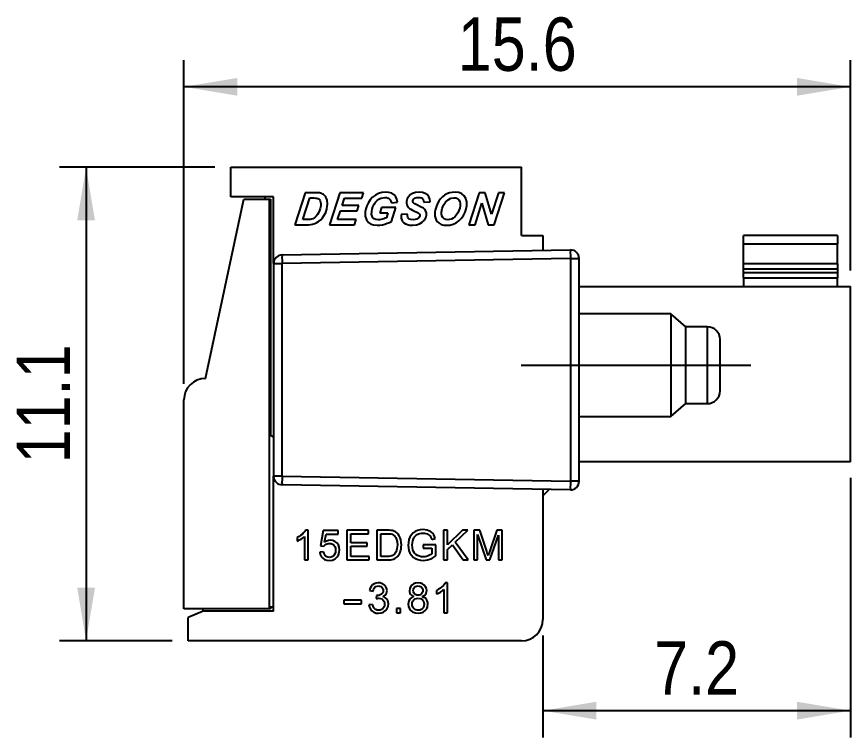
# Model space of a CAD drawing. Header units: millimetres. Extents: x 6 to 292, y 5 to 204.
# Drawn here: x 148.51 to 187.54, y 93.92 to 127.68 of the extents above; entities that cross this region are included whole.
import ezdxf
from ezdxf.enums import TextEntityAlignment as Align
from ezdxf.lldxf.tags import DXFTag

# ---------------------------------------------------------------- set-up
doc = ezdxf.new("R2010")
doc.units = ezdxf.units.MM
doc.layers.add('200066062', color=7, linetype='Continuous')
doc.layers.add('尺寸层', color=7, linetype='Continuous')
doc.styles.add('SEACAD_Arial_Narrow', font='ARIALN.TTF')
tags = doc.linetypes.add('CENTER2', pattern=[28.575, 19.05, -3.175, 3.175, -3.175]).pattern_tags.tags
tags[10:11] = [DXFTag(74, 4), DXFTag(75, 0), DXFTag(340, '0'), DXFTag(46, 0.0), DXFTag(50, 0.0), DXFTag(44, 0.0), DXFTag(45, 0.0)]
tags[8:9] = [DXFTag(74, 4), DXFTag(75, 0), DXFTag(340, '0'), DXFTag(46, 0.0), DXFTag(50, 0.0), DXFTag(44, 0.0), DXFTag(45, 0.0)]
tags[6:7] = [DXFTag(74, 4), DXFTag(75, 0), DXFTag(340, '0'), DXFTag(46, 0.0), DXFTag(50, 0.0), DXFTag(44, 0.0), DXFTag(45, 0.0)]
tags[4:5] = [DXFTag(74, 4), DXFTag(75, 0), DXFTag(340, '0'), DXFTag(46, 0.0), DXFTag(50, 0.0), DXFTag(44, 0.0), DXFTag(45, 0.0)]
doc.dimstyles.new('DEGSON', dxfattribs={"dimtxt": 2.5, "dimasz": 2.5, "dimexe": 1.25, "dimexo": 0.75, "dimgap": 0.75, "dimtad": 1, "dimlfac": 0.5, "dimdsep": 46, "dimtxsty": 'SEACAD_Arial_Narrow', "dimblk1": '_SE_FILLED', "dimblk2": '_SE_FILLED', "dimsah": 1, "dimcen": 1.25, "dimadec": 1, "dimazin": 0, "dimtfac": 0.7, "dimtdec": 3, "dimtmove": 0, "dimatfit": 3, "dimfxl": 1, "dimtolj": 1, "dimarcsym": 0})

# ---------------------------------------------------------------- blocks, each defined once
blk = doc.blocks.new('SEANNOT_GROUP6')
at = {"layer": '尺寸层', "color": 7, "linetype": 'CENTER2'}
blk.add_line((172.129, 111.352), (182.886, 111.352), dxfattribs=at)
blk = doc.blocks.new('SE6')
at = {"layer": '200066062', "color": 7, "linetype": 'Continuous'}
for p, q in [((158.545, 120.632), (172.145, 120.632)), ((158.545, 119.232), (158.545, 120.632)), ((172.145, 117.432), (172.145, 120.632)), ((165.609, 119.443), (165.453, 119.399)), ((165.776, 119.458), (165.609, 119.443)), ((165.936, 119.445), (165.776, 119.458)), ((166.071, 119.404), (165.936, 119.445)), ((167.189, 119.444), (167.052, 119.403)), ((167.351, 119.458), (167.189, 119.444)), ((167.512, 119.444), (167.351, 119.458)), ((167.643, 119.403), (167.512, 119.444)), ((168.903, 119.449), (168.776, 119.42)), ((169.038, 119.458), (168.903, 119.449)), ((169.209, 119.439), (169.038, 119.458)), ((169.352, 119.381), (169.209, 119.439)), ((157.359, 110.732), (159.145, 119.132)), ((160.545, 119.232), (158.545, 119.232)), ((159.145, 119.132), (160.345, 119.132)), ((160.145, 119.132), (160.145, 119.232)), ((160.345, 99.932), (160.345, 119.132)), ((160.345, 119.132), (160.398, 119.132)), ((160.398, 119.132), (160.398, 108.067)), ((160.545, 116.119), (160.545, 119.232)), ((162.013, 119.432), (161.532, 117.932)), ((161.918, 118.174), (162.242, 119.185)), ((162.417, 119.432), (162.013, 119.432)), ((162.242, 119.185), (162.421, 119.185)), ((162.516, 119.432), (162.417, 119.432)), ((162.421, 119.185), (162.502, 119.183)), ((162.502, 119.183), (162.564, 119.177)), ((162.588, 119.43), (162.516, 119.432)), ((162.564, 119.177), (162.608, 119.166)), ((162.633, 119.427), (162.588, 119.43)), ((162.608, 119.166), (162.653, 119.143)), ((162.692, 119.419), (162.633, 119.427)), ((162.653, 119.143), (162.691, 119.107)), ((162.691, 119.107), (162.723, 119.059)), ((162.746, 119.406), (162.692, 119.419)), ((162.723, 119.059), (162.745, 118.997)), ((162.795, 119.389), (162.746, 119.406)), ((162.84, 119.368), (162.795, 119.389)), ((162.881, 119.341), (162.84, 119.368)), ((162.919, 119.309), (162.881, 119.341)), ((162.953, 119.272), (162.919, 119.309)), ((162.983, 119.231), (162.953, 119.272)), ((163.008, 119.185), (162.983, 119.231)), ((163.029, 119.134), (163.008, 119.185)), ((163.046, 119.078), (163.029, 119.134)), ((163.057, 119.018), (163.046, 119.078)), ((163.637, 119.432), (163.157, 117.932)), ((164.749, 119.432), (163.637, 119.432)), ((163.756, 118.841), (163.866, 119.182)), ((163.866, 119.182), (164.669, 119.182)), ((164.669, 119.182), (164.749, 119.432)), ((165.067, 119.099), (164.97, 118.95)), ((165.179, 119.224), (165.067, 119.099)), ((165.309, 119.325), (165.179, 119.224)), ((165.453, 119.399), (165.309, 119.325)), ((165.31, 118.989), (165.384, 119.069)), ((165.384, 119.069), (165.468, 119.131)), ((165.468, 119.131), (165.559, 119.174)), ((165.559, 119.174), (165.653, 119.2)), ((165.653, 119.2), (165.751, 119.208)), ((165.751, 119.208), (165.831, 119.201)), ((165.831, 119.201), (165.899, 119.18)), ((165.899, 119.18), (165.957, 119.144)), ((165.957, 119.144), (166.002, 119.094)), ((166.002, 119.094), (166.036, 119.03)), ((166.18, 119.337), (166.071, 119.404)), ((166.262, 119.244), (166.18, 119.337)), ((166.318, 119.127), (166.262, 119.244)), ((166.349, 118.985), (166.318, 119.127)), ((166.796, 119.138), (166.767, 119.019)), ((166.853, 119.243), (166.796, 119.138)), ((166.94, 119.333), (166.853, 119.243)), ((167.052, 119.403), (166.94, 119.333)), ((167.066, 119.055), (167.077, 119.098)), ((167.067, 119.014), (167.066, 119.055)), ((167.077, 119.098), (167.099, 119.136)), ((167.099, 119.136), (167.134, 119.168)), ((167.134, 119.168), (167.181, 119.193)), ((167.181, 119.193), (167.244, 119.208)), ((167.244, 119.208), (167.321, 119.213)), ((167.321, 119.213), (167.4, 119.207)), ((167.4, 119.207), (167.463, 119.188)), ((167.463, 119.188), (167.511, 119.156)), ((167.511, 119.156), (167.544, 119.112)), ((167.544, 119.112), (167.564, 119.057)), ((167.564, 119.057), (167.571, 118.991)), ((167.745, 119.334), (167.643, 119.403)), ((167.817, 119.243), (167.745, 119.334)), ((167.858, 119.133), (167.817, 119.243)), ((167.868, 119.005), (167.858, 119.133)), ((168.362, 119.144), (168.286, 119.041)), ((168.45, 119.234), (168.362, 119.144)), ((168.548, 119.31), (168.45, 119.234)), ((168.658, 119.373), (168.548, 119.31)), ((168.593, 118.989), (168.71, 119.106)), ((168.776, 119.42), (168.658, 119.373)), ((168.71, 119.106), (168.84, 119.177)), ((168.84, 119.177), (168.984, 119.2)), ((168.984, 119.2), (169.075, 119.189)), ((169.075, 119.189), (169.153, 119.155)), ((169.153, 119.155), (169.216, 119.099)), ((169.216, 119.099), (169.26, 119.024)), ((169.468, 119.285), (169.352, 119.381)), ((169.549, 119.157), (169.468, 119.285)), ((169.589, 119.004), (169.549, 119.157)), ((170.166, 119.432), (169.686, 117.932)), ((170.455, 119.432), (170.166, 119.432)), ((170.749, 118.429), (170.455, 119.432)), ((171.071, 119.432), (170.749, 118.429)), ((170.877, 117.932), (171.357, 119.432)), ((171.357, 119.432), (171.071, 119.432)), ((162.728, 118.7), (162.695, 118.592)), ((162.748, 118.819), (162.728, 118.7)), ((162.745, 118.997), (162.753, 118.917)), ((162.753, 118.917), (162.748, 118.819)), ((163.03, 118.655), (163.057, 118.81)), ((163.063, 118.952), (163.057, 119.018)), ((163.057, 118.81), (163.063, 118.883)), ((163.063, 118.883), (163.063, 118.952)), ((164.533, 118.841), (163.756, 118.841)), ((164.453, 118.59), (164.533, 118.841)), ((164.862, 118.675), (164.837, 118.531)), ((164.907, 118.815), (164.862, 118.675)), ((164.97, 118.95), (164.907, 118.815)), ((165.136, 118.535), (165.158, 118.66)), ((165.158, 118.66), (165.195, 118.778)), ((165.195, 118.778), (165.246, 118.89)), ((165.246, 118.89), (165.31, 118.989)), ((165.595, 118.734), (165.515, 118.483)), ((166.266, 118.734), (165.595, 118.734)), ((166.036, 119.03), (166.058, 118.953)), ((166.058, 118.953), (166.349, 118.985)), ((166.06, 118.09), (166.266, 118.734)), ((166.767, 119.019), (166.765, 118.95)), ((166.765, 118.95), (166.773, 118.887)), ((166.773, 118.887), (166.792, 118.83)), ((166.792, 118.83), (166.821, 118.779)), ((166.821, 118.779), (166.859, 118.735)), ((166.859, 118.735), (166.904, 118.698)), ((166.904, 118.698), (166.964, 118.662)), ((166.964, 118.662), (167.044, 118.62)), ((167.08, 118.979), (167.067, 119.014)), ((167.105, 118.948), (167.08, 118.979)), ((167.148, 118.916), (167.105, 118.948)), ((167.217, 118.877), (167.148, 118.916)), ((167.457, 118.761), (167.217, 118.877)), ((167.56, 118.701), (167.457, 118.761)), ((167.623, 118.65), (167.56, 118.701)), ((167.571, 118.991), (167.868, 119.005)), ((168.132, 118.704), (168.109, 118.611)), ((168.165, 118.801), (168.132, 118.704)), ((168.22, 118.927), (168.165, 118.801)), ((168.286, 119.041), (168.22, 118.927)), ((168.4, 118.527), (168.434, 118.69)), ((168.434, 118.69), (168.498, 118.844)), ((168.498, 118.844), (168.593, 118.989)), ((169.259, 118.715), (169.222, 118.606)), ((169.28, 118.822), (169.259, 118.715)), ((169.26, 119.024), (169.281, 118.931)), ((169.281, 118.931), (169.28, 118.822)), ((169.504, 118.517), (169.558, 118.67)), ((169.558, 118.67), (169.588, 118.827)), ((169.588, 118.827), (169.589, 119.004)), ((169.974, 117.932), (170.296, 118.94)), ((170.296, 118.94), (170.589, 117.932)), ((162.472, 118.273), (162.424, 118.239)), ((162.536, 118.335), (162.472, 118.273)), ((162.595, 118.408), (162.536, 118.335)), ((162.65, 118.494), (162.595, 118.408)), ((162.695, 118.592), (162.65, 118.494)), ((162.837, 118.263), (162.917, 118.38)), ((162.917, 118.38), (162.983, 118.511)), ((162.983, 118.511), (163.03, 118.655)), ((163.537, 118.183), (163.676, 118.59)), ((163.676, 118.59), (164.453, 118.59)), ((164.837, 118.531), (164.837, 118.331)), ((164.837, 118.331), (164.886, 118.164)), ((165.133, 118.42), (165.136, 118.535)), ((165.151, 118.326), (165.133, 118.42)), ((165.191, 118.255), (165.151, 118.326)), ((165.515, 118.483), (165.898, 118.483)), ((165.898, 118.483), (165.827, 118.26)), ((166.519, 118.419), (166.512, 118.322)), ((166.512, 118.322), (166.52, 118.233)), ((166.814, 118.434), (166.519, 118.419)), ((166.813, 118.35), (166.814, 118.434)), ((166.822, 118.287), (166.813, 118.35)), ((166.841, 118.245), (166.822, 118.287)), ((167.044, 118.62), (167.145, 118.572)), ((167.145, 118.572), (167.241, 118.526)), ((167.241, 118.526), (167.308, 118.49)), ((167.308, 118.49), (167.346, 118.463)), ((167.346, 118.463), (167.373, 118.43)), ((167.376, 118.301), (167.349, 118.258)), ((167.373, 118.43), (167.387, 118.392)), ((167.389, 118.35), (167.376, 118.301)), ((167.387, 118.392), (167.389, 118.35)), ((167.673, 118.575), (167.623, 118.65)), ((167.668, 118.261), (167.699, 118.387)), ((167.698, 118.487), (167.673, 118.575)), ((167.699, 118.387), (167.698, 118.487)), ((168.094, 118.521), (168.09, 118.426)), ((168.09, 118.426), (168.099, 118.331)), ((168.109, 118.611), (168.094, 118.521)), ((168.099, 118.331), (168.122, 118.237)), ((168.399, 118.429), (168.4, 118.527)), ((168.421, 118.343), (168.399, 118.429)), ((168.465, 118.268), (168.421, 118.343)), ((168.528, 118.21), (168.465, 118.268)), ((169.03, 118.31), (168.95, 118.246)), ((169.102, 118.394), (169.03, 118.31)), ((169.168, 118.496), (169.102, 118.394)), ((169.222, 118.606), (169.168, 118.496)), ((169.327, 118.231), (169.426, 118.367)), ((169.426, 118.367), (169.504, 118.517)), ((161.532, 117.932), (162.061, 117.932)), ((162.075, 118.174), (161.918, 118.174)), ((162.061, 117.932), (162.183, 117.935)), ((162.178, 118.176), (162.075, 118.174)), ((162.261, 118.183), (162.178, 118.176)), ((162.183, 117.935), (162.282, 117.942)), ((162.323, 118.195), (162.261, 118.183)), ((162.282, 117.942), (162.359, 117.955)), ((162.375, 118.213), (162.323, 118.195)), ((162.359, 117.955), (162.469, 117.987)), ((162.424, 118.239), (162.375, 118.213)), ((162.469, 117.987), (162.566, 118.03)), ((162.566, 118.03), (162.651, 118.082)), ((162.651, 118.082), (162.748, 118.164)), ((162.748, 118.164), (162.837, 118.263)), ((163.157, 117.932), (164.329, 117.932)), ((164.41, 118.183), (163.537, 118.183)), ((164.329, 117.932), (164.41, 118.183)), ((164.886, 118.164), (164.984, 118.033)), ((164.984, 118.033), (165.09, 117.963)), ((165.09, 117.963), (165.227, 117.921)), ((165.251, 118.205), (165.191, 118.255)), ((165.227, 117.921), (165.397, 117.907)), ((165.332, 118.175), (165.251, 118.205)), ((165.433, 118.165), (165.332, 118.175)), ((165.397, 117.907), (165.516, 117.913)), ((165.5, 118.168), (165.433, 118.165)), ((165.569, 118.177), (165.5, 118.168)), ((165.516, 117.913), (165.635, 117.931)), ((165.639, 118.193), (165.569, 118.177)), ((165.635, 117.931), (165.754, 117.96)), ((165.708, 118.213), (165.639, 118.193)), ((165.77, 118.235), (165.708, 118.213)), ((165.754, 117.96), (165.867, 117.998)), ((165.827, 118.26), (165.77, 118.235)), ((165.867, 117.998), (165.969, 118.041)), ((165.969, 118.041), (166.06, 118.09)), ((166.52, 118.233), (166.543, 118.152)), ((166.543, 118.152), (166.583, 118.081)), ((166.583, 118.081), (166.643, 118.021)), ((166.643, 118.021), (166.723, 117.972)), ((166.723, 117.972), (166.819, 117.936)), ((166.819, 117.936), (166.928, 117.914)), ((166.894, 118.2), (166.841, 118.245)), ((166.974, 118.174), (166.894, 118.2)), ((166.928, 117.914), (167.051, 117.907)), ((167.082, 118.165), (166.974, 118.174)), ((167.051, 117.907), (167.226, 117.923)), ((167.174, 118.171), (167.082, 118.165)), ((167.249, 118.189), (167.174, 118.171)), ((167.226, 117.923), (167.377, 117.969)), ((167.307, 118.219), (167.249, 118.189)), ((167.349, 118.258), (167.307, 118.219)), ((167.377, 117.969), (167.504, 118.048)), ((167.504, 118.048), (167.603, 118.148)), ((167.603, 118.148), (167.668, 118.261)), ((168.122, 118.237), (168.161, 118.148)), ((168.161, 118.148), (168.219, 118.069)), ((168.219, 118.069), (168.297, 118.001)), ((168.297, 118.001), (168.394, 117.948)), ((168.394, 117.948), (168.507, 117.916)), ((168.507, 117.916), (168.639, 117.906)), ((168.607, 118.175), (168.528, 118.21)), ((168.701, 118.164), (168.607, 118.175)), ((168.639, 117.906), (168.795, 117.919)), ((168.784, 118.173), (168.701, 118.164)), ((168.867, 118.2), (168.784, 118.173)), ((168.795, 117.919), (168.944, 117.959)), ((168.95, 118.246), (168.867, 118.2)), ((168.944, 117.959), (169.085, 118.026)), ((169.085, 118.026), (169.214, 118.117)), ((169.214, 118.117), (169.327, 118.231)), ((169.686, 117.932), (169.974, 117.932)), ((170.589, 117.932), (170.877, 117.932)), ((172.145, 117.432), (173.145, 117.432)), ((173.145, 117.432), (173.145, 116.729)), ((182.545, 117.032), (182.545, 117.432)), ((186.945, 117.432), (182.545, 117.432)), ((186.945, 117.432), (186.945, 117.032)), ((160.938, 116.519), (174.438, 116.752)), ((174.441, 116.752), (174.438, 116.752)), ((182.545, 116.108), (182.545, 117.032)), ((182.545, 117.032), (186.945, 117.032)), ((186.945, 116.108), (186.945, 117.032)), ((174.438, 116.352), (160.938, 116.119)), ((174.438, 116.352), (174.438, 105.913)), ((174.438, 116.352), (174.845, 116.352)), ((174.845, 105.913), (174.845, 116.352)), ((160.545, 116.119), (160.545, 106.146)), ((160.545, 116.119), (160.938, 116.119)), ((160.938, 106.146), (160.938, 116.119)), ((182.545, 115.867), (182.545, 116.108)), ((186.945, 116.108), (182.545, 116.108)), ((186.945, 116.108), (186.945, 115.867)), ((182.545, 115.679), (182.545, 115.867)), ((182.545, 115.867), (186.945, 115.867)), ((182.545, 115.439), (182.545, 115.679)), ((186.945, 115.679), (182.545, 115.679)), ((186.945, 115.867), (186.945, 115.679)), ((186.945, 115.679), (186.945, 115.439)), ((182.545, 115.439), (186.945, 115.439)), ((182.545, 115.439), (182.545, 115.032)), ((186.945, 115.032), (186.945, 115.439)), ((174.845, 115.032), (187.545, 115.032)), ((187.545, 106.832), (187.545, 115.032)), ((179.145, 113.752), (174.845, 113.752)), ((179.145, 113.752), (179.145, 108.952)), ((179.845, 113.152), (179.145, 113.752)), ((179.845, 109.552), (179.845, 113.152)), ((180.845, 113.152), (179.845, 113.152)), ((180.845, 113.152), (180.845, 109.552)), ((181.445, 110.152), (181.445, 112.552)), ((157.345, 110.732), (157.359, 110.732)), ((156.345, 99.932), (156.345, 109.732)), ((179.145, 108.952), (179.845, 109.552)), ((179.845, 109.552), (180.845, 109.552)), ((174.845, 108.952), (179.145, 108.952)), ((160.398, 108.067), (160.545, 108.003)), ((187.545, 106.832), (174.845, 106.832)), ((160.545, 99.832), (160.545, 106.146)), ((160.938, 106.146), (160.545, 106.146)), ((160.938, 106.146), (174.438, 105.913)), ((174.845, 105.913), (174.438, 105.913)), ((174.438, 105.513), (160.938, 105.746)), ((173.145, 105.535), (173.145, 99.432)), ((173.145, 105.232), (173.442, 105.53)), ((174.438, 105.513), (174.441, 105.513)), ((161.897, 103.442), (161.821, 103.381)), ((161.961, 103.506), (161.897, 103.442)), ((162.012, 103.568), (161.961, 103.506)), ((162.049, 103.629), (162.012, 103.568)), ((162.159, 103.629), (162.049, 103.629)), ((162.159, 102.229), (162.159, 103.629)), ((162.871, 103.604), (162.736, 102.888)), ((163.565, 103.604), (162.871, 103.604)), ((162.933, 103.066), (163.008, 103.44)), ((163.008, 103.44), (163.565, 103.44)), ((163.565, 103.44), (163.565, 103.604)), ((164.978, 103.623), (163.97, 103.623)), ((163.97, 103.623), (163.97, 102.229)), ((164.155, 103.031), (164.155, 103.458)), ((164.155, 103.458), (164.978, 103.458)), ((164.978, 103.458), (164.978, 103.623)), ((165.854, 103.623), (165.374, 103.623)), ((165.374, 103.623), (165.374, 102.229)), ((165.558, 102.393), (165.558, 103.458)), ((165.558, 103.458), (165.851, 103.458)), ((165.851, 103.458), (165.951, 103.455)), ((165.954, 103.621), (165.854, 103.623)), ((165.951, 103.455), (166.031, 103.446)), ((166.037, 103.614), (165.954, 103.621)), ((166.031, 103.446), (166.09, 103.43)), ((166.102, 103.603), (166.037, 103.614)), ((166.178, 103.58), (166.102, 103.603)), ((166.246, 103.546), (166.178, 103.58)), ((166.307, 103.503), (166.246, 103.546)), ((166.374, 103.435), (166.307, 103.503)), ((166.429, 103.356), (166.374, 103.435)), ((167.074, 103.494), (166.992, 103.407)), ((167.172, 103.561), (167.074, 103.494)), ((167.284, 103.609), (167.172, 103.561)), ((167.265, 103.422), (167.322, 103.45)), ((167.407, 103.637), (167.284, 103.609)), ((167.322, 103.45), (167.388, 103.472)), ((167.388, 103.472), (167.461, 103.485)), ((167.54, 103.647), (167.407, 103.637)), ((167.461, 103.485), (167.541, 103.489)), ((167.638, 103.641), (167.54, 103.647)), ((167.541, 103.489), (167.609, 103.485)), ((167.609, 103.485), (167.673, 103.473)), ((167.729, 103.625), (167.638, 103.641)), ((167.673, 103.473), (167.733, 103.452)), ((167.814, 103.598), (167.729, 103.625)), ((167.733, 103.452), (167.786, 103.425)), ((167.889, 103.561), (167.814, 103.598)), ((167.953, 103.515), (167.889, 103.561)), ((168.005, 103.461), (167.953, 103.515)), ((168.048, 103.397), (168.005, 103.461)), ((168.689, 103.623), (168.504, 103.623)), ((168.504, 103.623), (168.504, 102.229)), ((169.381, 103.623), (168.689, 102.932)), ((168.689, 102.932), (168.689, 103.623)), ((169.046, 103.058), (169.631, 103.623)), ((169.631, 103.623), (169.381, 103.623)), ((170.191, 103.623), (169.913, 103.623)), ((169.913, 103.623), (169.913, 102.229)), ((170.521, 102.636), (170.191, 103.623)), ((170.996, 103.623), (170.662, 102.653)), ((171.244, 103.623), (170.996, 103.623)), ((171.244, 102.229), (171.244, 103.623)), ((161.737, 103.327), (161.645, 103.279)), ((161.645, 103.279), (161.645, 103.113)), ((161.645, 103.113), (161.701, 103.136)), ((161.701, 103.136), (161.761, 103.166)), ((161.821, 103.381), (161.737, 103.327)), ((161.761, 103.166), (161.826, 103.202)), ((161.826, 103.202), (161.888, 103.241)), ((161.888, 103.241), (161.942, 103.28)), ((161.942, 103.28), (161.988, 103.319)), ((161.988, 103.319), (161.988, 102.229)), ((163.018, 103.114), (162.933, 103.066)), ((163.106, 103.143), (163.018, 103.114)), ((163.196, 103.153), (163.106, 103.143)), ((163.312, 103.139), (163.196, 103.153)), ((163.414, 103.097), (163.312, 103.139)), ((163.504, 103.027), (163.414, 103.097)), ((166.09, 103.43), (166.155, 103.395)), ((166.155, 103.395), (166.213, 103.342)), ((166.213, 103.342), (166.265, 103.272)), ((166.265, 103.272), (166.304, 103.183)), ((166.304, 103.183), (166.328, 103.071)), ((166.328, 103.071), (166.336, 102.936)), ((166.472, 103.265), (166.429, 103.356)), ((166.502, 103.164), (166.472, 103.265)), ((166.521, 103.053), (166.502, 103.164)), ((166.527, 102.933), (166.521, 103.053)), ((166.851, 103.052), (166.842, 102.919)), ((166.88, 103.178), (166.851, 103.052)), ((166.927, 103.299), (166.88, 103.178)), ((166.992, 103.407), (166.927, 103.299)), ((167.038, 103.029), (167.056, 103.122)), ((167.056, 103.122), (167.085, 103.211)), ((167.085, 103.211), (167.109, 103.26)), ((167.109, 103.26), (167.139, 103.306)), ((167.139, 103.306), (167.173, 103.349)), ((167.173, 103.349), (167.215, 103.388)), ((167.215, 103.388), (167.265, 103.422)), ((167.786, 103.425), (167.831, 103.393)), ((167.831, 103.393), (167.866, 103.355)), ((167.866, 103.355), (167.896, 103.309)), ((167.896, 103.309), (167.922, 103.253)), ((167.922, 103.253), (167.944, 103.187)), ((167.944, 103.187), (168.111, 103.233)), ((168.083, 103.321), (168.048, 103.397)), ((168.111, 103.233), (168.083, 103.321)), ((169.657, 102.229), (169.046, 103.058)), ((170.091, 102.229), (170.091, 103.415)), ((170.091, 103.415), (170.494, 102.229)), ((170.661, 102.229), (171.066, 103.396)), ((171.066, 103.396), (171.066, 102.229)), ((162.736, 102.888), (162.897, 102.867)), ((162.897, 102.867), (162.925, 102.904)), ((162.925, 102.904), (162.96, 102.937)), ((162.96, 102.937), (163.001, 102.964)), ((163.001, 102.964), (163.048, 102.985)), ((163.048, 102.985), (163.097, 102.998)), ((163.097, 102.998), (163.151, 103.002)), ((163.151, 103.002), (163.234, 102.993)), ((163.234, 102.993), (163.306, 102.964)), ((163.306, 102.964), (163.366, 102.917)), ((163.366, 102.917), (163.412, 102.854)), ((163.412, 102.854), (163.439, 102.777)), ((163.439, 102.777), (163.448, 102.686)), ((163.448, 102.686), (163.439, 102.59)), ((163.574, 102.934), (163.504, 103.027)), ((163.616, 102.826), (163.574, 102.934)), ((163.63, 102.701), (163.616, 102.826)), ((163.618, 102.581), (163.63, 102.701)), ((164.926, 103.031), (164.155, 103.031)), ((164.155, 102.393), (164.155, 102.868)), ((164.155, 102.868), (164.926, 102.868)), ((164.926, 102.868), (164.926, 103.031)), ((166.3, 102.668), (166.272, 102.599)), ((166.32, 102.747), (166.3, 102.668)), ((166.332, 102.836), (166.32, 102.747)), ((166.336, 102.936), (166.332, 102.836)), ((166.489, 102.652), (166.51, 102.738)), ((166.51, 102.738), (166.522, 102.832)), ((166.522, 102.832), (166.527, 102.933)), ((166.842, 102.919), (166.851, 102.787)), ((166.851, 102.787), (166.88, 102.663)), ((166.88, 102.663), (166.928, 102.547)), ((167.032, 102.931), (167.038, 103.029)), ((167.039, 102.813), (167.032, 102.931)), ((167.061, 102.709), (167.039, 102.813)), ((167.096, 102.619), (167.061, 102.709)), ((168.132, 102.94), (167.541, 102.939)), ((167.541, 102.939), (167.541, 102.776)), ((167.541, 102.776), (167.951, 102.776)), ((167.951, 102.776), (167.951, 102.516)), ((168.132, 102.423), (168.132, 102.94)), ((168.689, 102.712), (168.917, 102.934)), ((168.689, 102.229), (168.689, 102.712)), ((168.917, 102.934), (169.413, 102.229)), ((170.662, 102.653), (170.631, 102.563)), ((162.885, 102.609), (162.706, 102.594)), ((162.706, 102.594), (162.728, 102.484)), ((162.728, 102.484), (162.774, 102.39)), ((162.774, 102.39), (162.843, 102.311)), ((162.843, 102.311), (162.931, 102.252)), ((162.905, 102.529), (162.885, 102.609)), ((162.935, 102.463), (162.905, 102.529)), ((162.978, 102.412), (162.935, 102.463)), ((163.03, 102.375), (162.978, 102.412)), ((163.088, 102.353), (163.03, 102.375)), ((163.154, 102.346), (163.088, 102.353)), ((163.232, 102.356), (163.154, 102.346)), ((163.301, 102.387), (163.232, 102.356)), ((163.297, 102.224), (163.419, 102.28)), ((163.363, 102.439), (163.301, 102.387)), ((163.41, 102.508), (163.363, 102.439)), ((163.439, 102.59), (163.41, 102.508)), ((163.419, 102.28), (163.52, 102.374)), ((163.52, 102.374), (163.581, 102.472)), ((163.581, 102.472), (163.618, 102.581)), ((165.011, 102.393), (164.155, 102.393)), ((165.011, 102.229), (165.011, 102.393)), ((165.856, 102.393), (165.558, 102.393)), ((165.941, 102.396), (165.856, 102.393)), ((166.014, 102.405), (165.941, 102.396)), ((166.072, 102.419), (166.014, 102.405)), ((166.121, 102.438), (166.072, 102.419)), ((166.101, 102.252), (166.163, 102.271)), ((166.163, 102.463), (166.121, 102.438)), ((166.197, 102.491), (166.163, 102.463)), ((166.163, 102.271), (166.218, 102.294)), ((166.238, 102.54), (166.197, 102.491)), ((166.218, 102.294), (166.267, 102.323)), ((166.272, 102.599), (166.238, 102.54)), ((166.267, 102.323), (166.312, 102.357)), ((166.312, 102.357), (166.354, 102.399)), ((166.354, 102.399), (166.394, 102.449)), ((166.394, 102.449), (166.431, 102.507)), ((166.431, 102.507), (166.462, 102.575)), ((166.462, 102.575), (166.489, 102.652)), ((166.928, 102.547), (166.994, 102.445)), ((166.994, 102.445), (167.078, 102.36)), ((167.078, 102.36), (167.181, 102.293)), ((167.146, 102.542), (167.096, 102.619)), ((167.208, 102.48), (167.146, 102.542)), ((167.181, 102.293), (167.297, 102.244)), ((167.283, 102.432), (167.208, 102.48)), ((167.367, 102.398), (167.283, 102.432)), ((167.454, 102.378), (167.367, 102.398)), ((167.544, 102.371), (167.454, 102.378)), ((167.623, 102.376), (167.544, 102.371)), ((167.701, 102.392), (167.623, 102.376)), ((167.778, 102.418), (167.701, 102.392)), ((167.848, 102.449), (167.778, 102.418)), ((167.905, 102.482), (167.848, 102.449)), ((167.851, 102.26), (167.947, 102.302)), ((167.951, 102.516), (167.905, 102.482)), ((167.947, 102.302), (168.04, 102.356)), ((168.04, 102.356), (168.132, 102.423)), ((170.549, 102.552), (170.521, 102.636)), ((170.571, 102.483), (170.549, 102.552)), ((170.588, 102.429), (170.571, 102.483)), ((170.606, 102.488), (170.588, 102.429)), ((170.631, 102.563), (170.606, 102.488)), ((161.988, 102.229), (162.159, 102.229)), ((162.931, 102.252), (163.034, 102.217)), ((163.034, 102.217), (163.154, 102.205)), ((163.154, 102.205), (163.297, 102.224)), ((163.97, 102.229), (165.011, 102.229)), ((165.374, 102.229), (165.877, 102.229)), ((165.877, 102.229), (165.958, 102.231)), ((165.958, 102.231), (166.033, 102.239)), ((166.033, 102.239), (166.101, 102.252)), ((167.297, 102.244), (167.422, 102.215)), ((167.422, 102.215), (167.554, 102.205)), ((167.554, 102.205), (167.655, 102.211)), ((167.655, 102.211), (167.754, 102.229)), ((167.754, 102.229), (167.851, 102.26)), ((168.504, 102.229), (168.689, 102.229)), ((169.413, 102.229), (169.657, 102.229)), ((169.913, 102.229), (170.091, 102.229)), ((170.494, 102.229), (170.661, 102.229)), ((171.066, 102.229), (171.244, 102.229)), ((165.249, 101.111), (165.169, 101.059)), ((165.341, 101.143), (165.249, 101.111)), ((165.446, 101.154), (165.341, 101.143)), ((165.52, 101.148), (165.446, 101.154)), ((165.59, 101.132), (165.52, 101.148)), ((165.656, 101.105), (165.59, 101.132)), ((165.714, 101.068), (165.656, 101.105)), ((167.094, 101.107), (167.013, 101.05)), ((167.191, 101.142), (167.094, 101.107)), ((167.305, 101.154), (167.191, 101.142)), ((167.419, 101.142), (167.305, 101.154)), ((167.517, 101.107), (167.419, 101.142)), ((167.599, 101.048), (167.517, 101.107)), ((168.541, 101.093), (168.49, 101.031)), ((168.578, 101.154), (168.541, 101.093)), ((168.688, 101.154), (168.578, 101.154)), ((168.688, 99.754), (168.688, 101.154)), ((165.056, 100.898), (165.026, 100.792)), ((165.026, 100.792), (165.197, 100.762)), ((165.103, 100.987), (165.056, 100.898)), ((165.169, 101.059), (165.103, 100.987)), ((165.197, 100.762), (165.215, 100.838)), ((165.215, 100.838), (165.244, 100.901)), ((165.244, 100.901), (165.283, 100.95)), ((165.283, 100.95), (165.331, 100.985)), ((165.331, 100.985), (165.386, 101.006)), ((165.386, 101.006), (165.449, 101.013)), ((165.449, 101.013), (165.512, 101.006)), ((165.512, 101.006), (165.567, 100.985)), ((165.567, 100.985), (165.614, 100.951)), ((165.614, 100.951), (165.649, 100.906)), ((165.668, 100.723), (165.639, 100.664)), ((165.649, 100.906), (165.67, 100.854)), ((165.678, 100.795), (165.668, 100.723)), ((165.67, 100.854), (165.678, 100.795)), ((165.764, 101.023), (165.714, 101.068)), ((165.803, 100.971), (165.764, 101.023)), ((165.831, 100.913), (165.803, 100.971)), ((165.848, 100.853), (165.831, 100.913)), ((165.832, 100.678), (165.848, 100.733)), ((165.854, 100.791), (165.848, 100.853)), ((165.848, 100.733), (165.854, 100.791)), ((166.916, 100.89), (166.904, 100.794)), ((166.904, 100.794), (166.909, 100.73)), ((166.909, 100.73), (166.927, 100.672)), ((166.952, 100.975), (166.916, 100.89)), ((167.013, 101.05), (166.952, 100.975)), ((167.079, 100.8), (167.086, 100.855)), ((167.086, 100.738), (167.079, 100.8)), ((167.086, 100.855), (167.108, 100.905)), ((167.107, 100.684), (167.086, 100.738)), ((167.108, 100.905), (167.144, 100.95)), ((167.144, 100.95), (167.19, 100.985)), ((167.19, 100.985), (167.245, 101.006)), ((167.245, 101.006), (167.306, 101.013)), ((167.306, 101.013), (167.368, 101.006)), ((167.368, 101.006), (167.422, 100.984)), ((167.422, 100.984), (167.469, 100.949)), ((167.469, 100.949), (167.505, 100.902)), ((167.505, 100.902), (167.527, 100.85)), ((167.527, 100.733), (167.506, 100.682)), ((167.527, 100.85), (167.534, 100.79)), ((167.534, 100.79), (167.527, 100.733)), ((167.661, 100.972), (167.599, 101.048)), ((167.698, 100.886), (167.661, 100.972)), ((167.688, 100.671), (167.705, 100.727)), ((167.71, 100.789), (167.698, 100.886)), ((167.705, 100.727), (167.71, 100.789)), ((168.266, 100.852), (168.174, 100.803)), ((168.174, 100.803), (168.174, 100.638)), ((168.35, 100.906), (168.266, 100.852)), ((168.29, 100.69), (168.355, 100.726)), ((168.426, 100.967), (168.35, 100.906)), ((168.355, 100.726), (168.417, 100.766)), ((168.417, 100.766), (168.472, 100.805)), ((168.49, 101.031), (168.426, 100.967)), ((168.472, 100.805), (168.517, 100.844)), ((168.517, 100.844), (168.517, 99.754)), ((164.658, 100.344), (163.832, 100.344)), ((163.832, 100.344), (163.832, 100.172)), ((164.658, 100.172), (164.658, 100.344)), ((165.366, 100.564), (165.346, 100.414)), ((165.346, 100.414), (165.392, 100.424)), ((165.376, 100.563), (165.366, 100.564)), ((165.385, 100.562), (165.376, 100.563)), ((165.393, 100.562), (165.385, 100.562)), ((165.392, 100.424), (165.432, 100.431)), ((165.464, 100.568), (165.393, 100.562)), ((165.432, 100.431), (165.467, 100.433)), ((165.529, 100.587), (165.464, 100.568)), ((165.467, 100.433), (165.542, 100.424)), ((165.59, 100.619), (165.529, 100.587)), ((165.542, 100.424), (165.607, 100.399)), ((165.639, 100.664), (165.59, 100.619)), ((165.607, 100.399), (165.663, 100.356)), ((165.661, 100.509), (165.719, 100.541)), ((165.738, 100.483), (165.661, 100.509)), ((165.663, 100.356), (165.706, 100.301)), ((165.719, 100.541), (165.767, 100.581)), ((165.802, 100.443), (165.738, 100.483)), ((165.767, 100.581), (165.805, 100.627)), ((165.854, 100.39), (165.802, 100.443)), ((165.805, 100.627), (165.832, 100.678)), ((165.891, 100.325), (165.854, 100.39)), ((165.914, 100.25), (165.891, 100.325)), ((166.878, 100.318), (166.855, 100.242)), ((166.917, 100.385), (166.878, 100.318)), ((166.969, 100.439), (166.917, 100.385)), ((166.927, 100.672), (166.955, 100.621)), ((166.955, 100.621), (166.996, 100.576)), ((167.035, 100.481), (166.969, 100.439)), ((166.996, 100.576), (167.048, 100.539)), ((167.113, 100.51), (167.035, 100.481)), ((167.048, 100.539), (167.113, 100.51)), ((167.059, 100.298), (167.103, 100.356)), ((167.103, 100.356), (167.161, 100.4)), ((167.143, 100.638), (167.107, 100.684)), ((167.189, 100.603), (167.143, 100.638)), ((167.161, 100.4), (167.228, 100.427)), ((167.245, 100.582), (167.189, 100.603)), ((167.228, 100.427), (167.304, 100.436)), ((167.308, 100.575), (167.245, 100.582)), ((167.304, 100.436), (167.382, 100.427)), ((167.371, 100.582), (167.308, 100.575)), ((167.425, 100.603), (167.371, 100.582)), ((167.382, 100.427), (167.45, 100.4)), ((167.471, 100.638), (167.425, 100.603)), ((167.45, 100.4), (167.51, 100.355)), ((167.506, 100.682), (167.471, 100.638)), ((167.505, 100.51), (167.568, 100.539)), ((167.584, 100.476), (167.505, 100.51)), ((167.51, 100.355), (167.556, 100.296)), ((167.568, 100.539), (167.62, 100.576)), ((167.649, 100.431), (167.584, 100.476)), ((167.62, 100.576), (167.66, 100.62)), ((167.701, 100.375), (167.649, 100.431)), ((167.66, 100.62), (167.688, 100.671)), ((167.738, 100.309), (167.701, 100.375)), ((168.174, 100.638), (168.23, 100.661)), ((168.23, 100.661), (168.29, 100.69)), ((160.345, 99.932), (156.345, 99.932)), ((157.245, 99.832), (157.245, 99.932)), ((160.398, 99.932), (160.345, 99.932)), ((160.398, 100.024), (160.398, 99.932)), ((160.398, 100.024), (160.545, 100.024)), ((163.832, 100.172), (164.658, 100.172)), ((165.18, 100.144), (165.009, 100.122)), ((165.009, 100.122), (165.032, 100.013)), ((165.032, 100.013), (165.078, 99.918)), ((165.204, 100.056), (165.18, 100.144)), ((165.238, 99.987), (165.204, 100.056)), ((165.28, 99.935), (165.238, 99.987)), ((165.331, 99.899), (165.28, 99.935)), ((165.657, 99.954), (165.597, 99.908)), ((165.703, 100.015), (165.657, 99.954)), ((165.731, 100.084), (165.703, 100.015)), ((165.706, 100.301), (165.732, 100.236)), ((165.74, 100.162), (165.731, 100.084)), ((165.732, 100.236), (165.74, 100.162)), ((165.789, 99.856), (165.863, 99.947)), ((165.863, 99.947), (165.907, 100.05)), ((165.907, 100.05), (165.922, 100.166)), ((165.922, 100.166), (165.914, 100.25)), ((166.491, 99.949), (166.295, 99.949)), ((166.295, 99.949), (166.295, 99.754)), ((166.491, 99.754), (166.491, 99.949)), ((166.855, 100.242), (166.847, 100.157)), ((166.847, 100.157), (166.861, 100.042)), ((166.861, 100.042), (166.904, 99.94)), ((166.904, 99.94), (166.974, 99.852)), ((167.024, 100.156), (167.032, 100.231)), ((167.027, 100.108), (167.024, 100.156)), ((167.039, 100.06), (167.027, 100.108)), ((167.032, 100.231), (167.059, 100.298)), ((167.058, 100.014), (167.039, 100.06)), ((167.085, 99.972), (167.058, 100.014)), ((167.12, 99.937), (167.085, 99.972)), ((167.162, 99.908), (167.12, 99.937)), ((167.512, 99.95), (167.454, 99.906)), ((167.557, 100.007), (167.512, 99.95)), ((167.556, 100.296), (167.583, 100.228)), ((167.583, 100.074), (167.557, 100.007)), ((167.583, 100.228), (167.592, 100.15)), ((167.592, 100.15), (167.583, 100.074)), ((167.641, 99.852), (167.711, 99.939)), ((167.711, 99.939), (167.753, 100.039)), ((167.76, 100.234), (167.738, 100.309)), ((167.753, 100.039), (167.768, 100.152)), ((167.768, 100.152), (167.76, 100.234)), ((157.245, 99.832), (156.545, 99.532)), ((156.545, 98.432), (156.545, 99.532)), ((160.545, 99.832), (157.245, 99.832)), ((165.078, 99.918), (165.147, 99.838)), ((165.147, 99.838), (165.235, 99.778)), ((165.235, 99.778), (165.337, 99.741)), ((165.389, 99.878), (165.331, 99.899)), ((165.337, 99.741), (165.452, 99.729)), ((165.453, 99.87), (165.389, 99.878)), ((165.452, 99.729), (165.58, 99.743)), ((165.529, 99.88), (165.453, 99.87)), ((165.597, 99.908), (165.529, 99.88)), ((165.58, 99.743), (165.692, 99.785)), ((165.692, 99.785), (165.789, 99.856)), ((166.295, 99.754), (166.491, 99.754)), ((166.974, 99.852), (167.068, 99.784)), ((167.068, 99.784), (167.179, 99.743)), ((167.209, 99.887), (167.162, 99.908)), ((167.179, 99.743), (167.307, 99.73)), ((167.258, 99.875), (167.209, 99.887)), ((167.309, 99.87), (167.258, 99.875)), ((167.307, 99.73), (167.436, 99.743)), ((167.387, 99.879), (167.309, 99.87)), ((167.454, 99.906), (167.387, 99.879)), ((167.436, 99.743), (167.548, 99.784)), ((167.548, 99.784), (167.641, 99.852)), ((168.517, 99.754), (168.688, 99.754)), ((172.145, 98.432), (156.545, 98.432)), ((167.471, 98.432), (167.471, 98.427)), ((168.551, 98.427), (168.551, 98.432)), ((168.81, 98.427), (168.81, 98.432))]:
    blk.add_line(p, q, dxfattribs=at)
for centre, radius, start, end in [((174.445, 116.352), 0.4, 0, 90.9872), ((160.945, 116.119), 0.4, 90.9878, 180), ((180.845, 112.552), 0.6, 0, 90), ((157.345, 109.732), 1, 90, 180), ((180.845, 110.152), 0.6, 270, 0), ((160.945, 106.146), 0.4, 180, 269.0122), ((174.445, 105.913), 0.4, 269.0128, 0), ((172.145, 99.432), 1, 270, 0)]:
    blk.add_arc(centre, radius, start, end, dxfattribs=at)
for centre, major_axis, start_param, end_param in [((174.445, 116.352), (-0.007, 0.4), 0, 1.570499), ((160.945, 116.119), (0.007, -0.4), 3.141593, 4.712092), ((160.945, 106.146), (-0.007, -0.4), 4.712686, 6.283185), ((174.445, 105.913), (0.007, 0.4), 1.571094, 3.141593)]:
    blk.add_ellipse(centre, major_axis=major_axis, ratio=0.017236, start_param=start_param, end_param=end_param, dxfattribs=at)
blk = doc.blocks.new('DMBLK6')
at = {"layer": '尺寸层', "linetype": 'Continuous'}
for points in [[(158.845, 124.81), (156.345, 124.393), (158.845, 123.976)], [(185.045, 124.81), (185.045, 123.976), (187.545, 124.393)]]:
    blk.add_hatch(color=7, dxfattribs=at).paths.add_polyline_path(points)
at = {"layer": '尺寸层', "color": 7, "linetype": 'Continuous'}
for p, q in [((156.345, 110.482), (156.345, 125.643)), ((187.545, 115.782), (187.545, 125.643)), ((187.545, 124.393), (156.345, 124.393))]:
    blk.add_line(p, q, dxfattribs=at)
at = {"layer": '尺寸层', "color": 7, "linetype": 'Continuous', "style": 'SEACAD_Arial_Narrow'}
blk.add_text('15.6', height=2.5, dxfattribs=at).set_placement((169.161, 127.643), align=Align.TOP_LEFT)
blk = doc.blocks.new('_SE_FILLED')
at = {"color": 0}
blk.add_line((0, 0), (-1, 0), dxfattribs=at)
blk.add_solid([(0, 0), (-1, -0.1665), (-1, 0.1665), (0, 0)], dxfattribs=at)
blk = doc.blocks.new('DMBLK7')
at = {"layer": '尺寸层', "linetype": 'Continuous'}
for points in [[(175.645, 94.751), (175.645, 95.584), (173.145, 95.167)], [(185.045, 94.751), (187.545, 95.167), (185.045, 95.584)]]:
    blk.add_hatch(color=7, dxfattribs=at).paths.add_polyline_path(points)
at = {"layer": '尺寸层', "color": 7, "linetype": 'Continuous'}
for p, q in [((187.545, 106.082), (187.545, 93.917)), ((173.145, 98.682), (173.145, 93.917)), ((173.145, 95.167), (187.545, 95.167))]:
    blk.add_line(p, q, dxfattribs=at)
at = {"layer": '尺寸层', "color": 7, "linetype": 'Continuous', "style": 'SEACAD_Arial_Narrow'}
blk.add_text('7.2', height=2.5, dxfattribs=at).set_placement((178.356, 98.417), align=Align.TOP_LEFT)
blk = doc.blocks.new('DMBLK8')
at = {"layer": '尺寸层', "linetype": 'Continuous'}
for points in [[(151.347, 118.132), (152.18, 118.132), (151.763, 120.632)], [(151.347, 100.932), (151.763, 98.432), (152.18, 100.932)]]:
    blk.add_hatch(color=7, dxfattribs=at).paths.add_polyline_path(points)
at = {"layer": '尺寸层', "color": 7, "linetype": 'Continuous'}
for p, q in [((157.795, 120.632), (150.513, 120.632)), ((151.763, 120.632), (151.763, 98.432)), ((155.795, 98.432), (150.513, 98.432))]:
    blk.add_line(p, q, dxfattribs=at)
at = {"layer": '尺寸层', "color": 7, "linetype": 'Continuous', "style": 'SEACAD_Arial_Narrow'}
blk.add_text('11.1', height=2.5, rotation=90, dxfattribs=at).set_placement((148.513, 106.748), align=Align.TOP_LEFT)

msp = doc.modelspace()

# ---------------------------------------------------------------- block references
at = {"layer": '尺寸层'}
for name in ['SE6', 'SEANNOT_GROUP6']:
    msp.add_blockref(name, (0, 0), dxfattribs=at)

# ---------------------------------------------------------------- dimensions: what is measured, and where the dimension line sits
at = {"layer": '尺寸层', "color": 7, "linetype": 'Continuous'}
for base, p1, p2, picture, middle in [((156.3447, 124.393), (187.5447, 115.0324), (156.3447, 109.7324), 'DMBLK6', (171.9447, 124.393)), ((187.5447, 95.1672), (173.1447, 99.4324), (187.5447, 106.8324), 'DMBLK7', (180.3447, 95.1672))]:
    dim = msp.add_linear_dim(base=base, p1=p1, p2=p2, text='\\A1;<>', dimstyle='DEGSON', override={"dimdec": 3}, dxfattribs=at)
    dim.commit()
    dim.dimension.update_dxf_attribs({"geometry": picture, "text_midpoint": middle, "dimtype": 160})
dim = msp.add_linear_dim(base=(151.7634, 98.4324), p1=(158.5447, 120.6324), p2=(156.5447, 98.4324), angle=90, text='\\A1;<>', dimstyle='DEGSON', override={"dimdec": 3}, dxfattribs=at)
dim.commit()
dim.dimension.update_dxf_attribs({"geometry": 'DMBLK8', "text_midpoint": (151.7634, 109.5324), "dimtype": 160})

doc.saveas('drawing.dxf')
